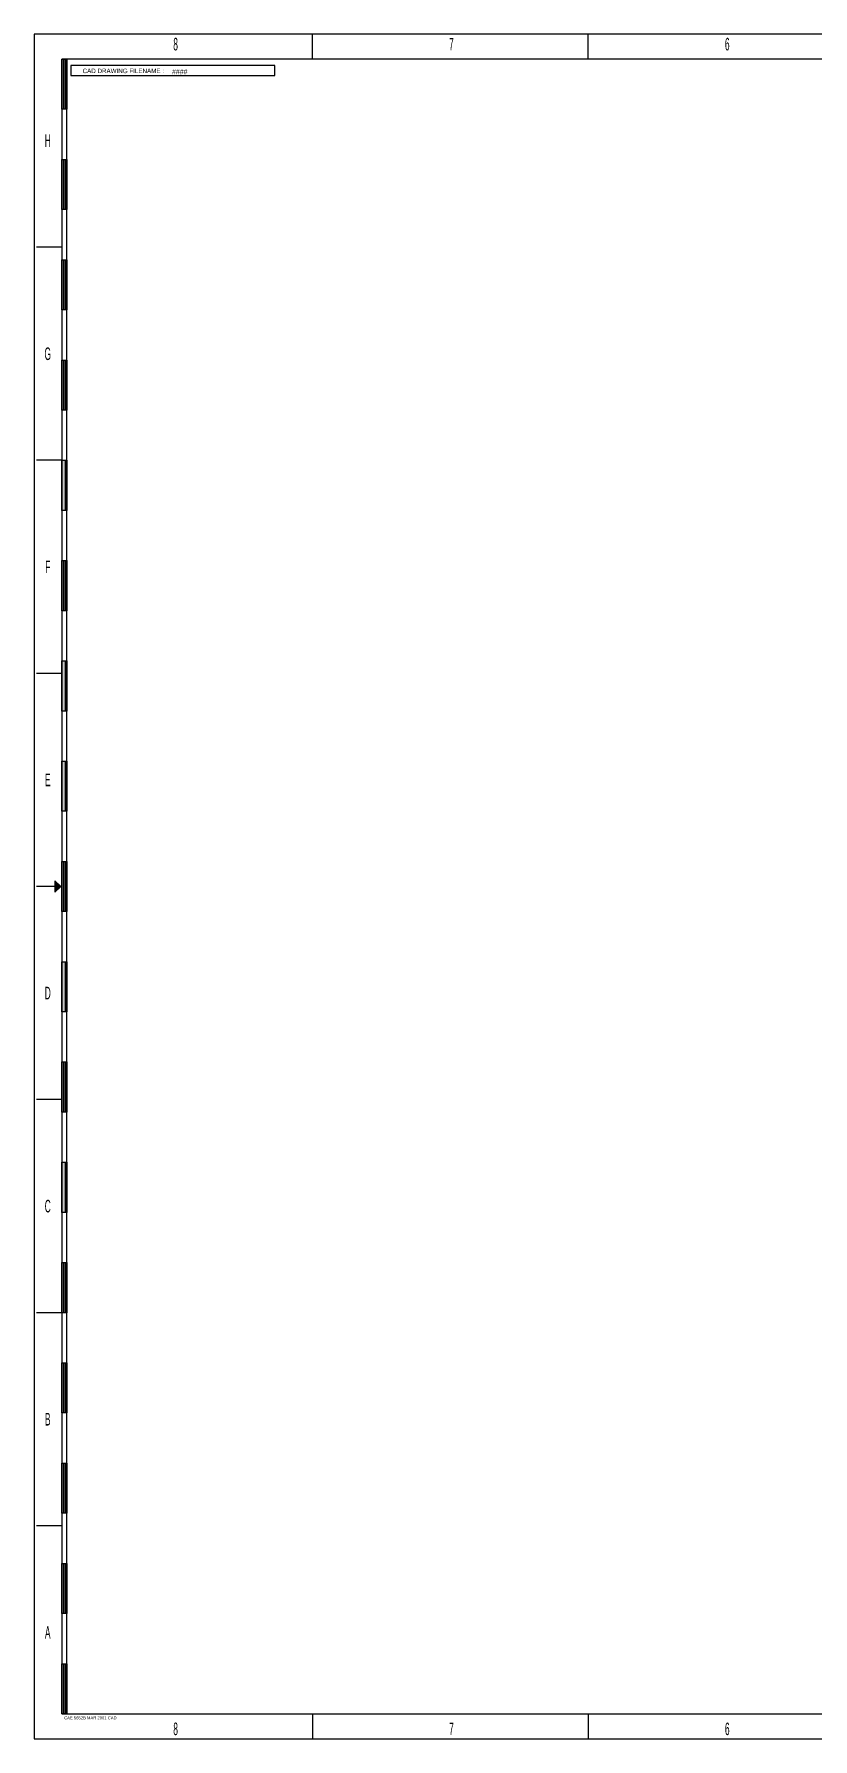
# Model space of a CAD drawing. Header units: inches. Extents: x -0.6 to 43.4, y -0.5 to 33.5.
# Drawn here: x -0.55 to 14.98, y -0.5 to 33.5 of the extents above; entities that cross this region are included whole.
import ezdxf
from ezdxf.enums import TextEntityAlignment as Align

# ---------------------------------------------------------------- set-up
doc = ezdxf.new("R2010")
doc.units = ezdxf.units.IN
doc.header["$MEASUREMENT"] = 0
doc.layers.add('1', color=7, linetype='Continuous')
doc.layers.add('Title', color=6, linetype='Continuous')
doc.styles.add('dgn000', font='dgn000.shx')
doc.styles.add('dgn003', font='dgn003.shx')

# ---------------------------------------------------------------- blocks, each defined once
blk = doc.blocks.new('EFORM-W900KK-13-D-0003-0001')
at = {"layer": 'Title', "extrusion": (0, 0, -1)}
for points in [[(-0.1, 32), (-0.1, 33), (0, 33), (0, 32)], [(-0.1, 30), (-0.1, 31), (0, 31), (0, 30)], [(-0.1, 28), (-0.1, 29), (0, 29), (0, 28)], [(-0.1, 26), (-0.1, 27), (0, 27), (0, 26)], [(-0.1, 24), (-0.1, 25), (0, 25), (0, 24)], [(-0.1, 22), (-0.1, 23), (0, 23), (0, 22)], [(-0.1, 20), (-0.1, 21), (0, 21), (0, 20)], [(-0.1, 18), (-0.1, 19), (0, 19), (0, 18)], [(-0.1, 16), (-0.1, 17), (0, 17), (0, 16)], [(-0.1, 14), (-0.1, 15), (0, 15), (0, 14)], [(-0.1, 12), (-0.1, 13), (0, 13), (0, 12)], [(-0.1, 10), (-0.1, 11), (0, 11), (0, 10)], [(-0.1, 8), (-0.1, 9), (0, 9), (0, 8)], [(-0.1, 6), (-0.1, 7), (0, 7), (0, 6)], [(-0.1, 4), (-0.1, 5), (0, 5), (0, 4)], [(-0.1, 2), (-0.1, 3), (0, 3), (0, 2)], [(-0.1, 0), (-0.1, 1), (0, 1), (0, 0)]]:
    blk.add_hatch(color=256, dxfattribs=at).paths.add_polyline_path(points)
at = {"layer": 'Title'}
blk.add_hatch(color=256, dxfattribs=at).paths.add_polyline_path([(-0.136, 16.384), (-0.136, 16.616), (-0.02, 16.5)])
for p, q in [((5, 33), (5, 33.5)), ((10.5, 33), (10.5, 33.5)), ((0.033, 33), (0.033, 32)), ((0.067, 33), (0.067, 32)), ((0.1, 0), (0.1, 33)), ((0.033, 31), (0.033, 30)), ((0.067, 31), (0.067, 30)), ((0, 29.25), (-0.5, 29.25)), ((0.033, 29), (0.033, 28)), ((0.067, 29), (0.067, 28)), ((0.033, 27), (0.033, 26)), ((0.067, 27), (0.067, 26)), ((0, 25), (-0.5, 25)), ((0.067, 25), (0.067, 24)), ((0.1, 25), (0.1, 24)), ((0.033, 23), (0.033, 22)), ((0.067, 23), (0.067, 22)), ((0, 20.75), (-0.5, 20.75)), ((0.067, 21), (0.067, 20)), ((0.1, 21), (0.1, 20)), ((0.067, 19), (0.067, 18)), ((0.1, 19), (0.1, 18)), ((0.033, 17), (0.033, 16)), ((0.067, 17), (0.067, 16)), ((-0.136, 16.5), (-0.5, 16.5)), ((0.067, 15), (0.067, 14)), ((0.1, 15), (0.1, 14)), ((0.033, 13), (0.033, 12)), ((0.067, 13), (0.067, 12)), ((0, 12.25), (-0.5, 12.25)), ((0.067, 11), (0.067, 10)), ((0.1, 11), (0.1, 10)), ((0.033, 9), (0.033, 8)), ((0.067, 9), (0.067, 8)), ((0, 8), (-0.5, 8)), ((0.033, 7), (0.033, 6)), ((0.067, 7), (0.067, 6)), ((0.033, 5), (0.033, 4)), ((0.067, 5), (0.067, 4)), ((0, 3.75), (-0.5, 3.75)), ((0.033, 3), (0.033, 2)), ((0.067, 3), (0.067, 2)), ((0.033, 1), (0.033, 0)), ((0.067, 1), (0.067, 0)), ((5, 0), (5, -0.5)), ((10.5, 0), (10.5, -0.5))]:
    blk.add_line(p, q, dxfattribs=at)
at = {"layer": 'Title', "flags": 128}
for points in [[(-0.55, -0.5), (43.45, -0.5), (43.45, 33.5), (-0.55, 33.5), (-0.55, -0.5)], [(0, 0), (42.9, 0), (42.9, 33), (0, 33), (0, 0)], [(0, 33), (0.1, 33), (0.1, 32), (0, 32), (0, 33)], [(0.183, 32.675), (4.25, 32.675), (4.25, 32.875), (0.183, 32.875), (0.183, 32.675)], [(0, 31), (0.1, 31), (0.1, 30), (0, 30), (0, 31)], [(0, 29), (0.1, 29), (0.1, 28), (0, 28), (0, 29)], [(0, 27), (0.1, 27), (0.1, 26), (0, 26), (0, 27)], [(0, 25), (0.1, 25), (0.1, 24), (0, 24), (0, 25)], [(0, 23), (0.1, 23), (0.1, 22), (0, 22), (0, 23)], [(0, 21), (0.1, 21), (0.1, 20), (0, 20), (0, 21)], [(0, 19), (0.1, 19), (0.1, 18), (0, 18), (0, 19)], [(0, 17), (0.1, 17), (0.1, 16), (0, 16), (0, 17)], [(-0.02, 16.5), (-0.136, 16.616), (-0.136, 16.384), (-0.02, 16.5)], [(0, 15), (0.1, 15), (0.1, 14), (0, 14), (0, 15)], [(0, 13), (0.1, 13), (0.1, 12), (0, 12), (0, 13)], [(0, 11), (0.1, 11), (0.1, 10), (0, 10), (0, 11)], [(0, 9), (0.1, 9), (0.1, 8), (0, 8), (0, 9)], [(0, 7), (0.1, 7), (0.1, 6), (0, 6), (0, 7)], [(0, 5), (0.1, 5), (0.1, 4), (0, 4), (0, 5)], [(0, 3), (0.1, 3), (0.1, 2), (0, 2), (0, 3)], [(0, 1), (0.1, 1), (0.1, 0), (0, 0), (0, 1)]]:
    blk.add_lwpolyline(points, dxfattribs=at)
at = {"layer": '1', "insert": (2.2, 32.7), "char_height": 0.1, "attachment_point": 7, "style": 'dgn003'}
blk.add_mtext('####', dxfattribs=at)
at = {"layer": 'Title', "style": 'dgn000', "width": 0.500016}
for s, p in [('8', (2.272, 33.3)), ('7', (7.772, 33.3)), ('6', (13.272, 33.3)), ('H', (-0.278, 31.375)), ('G', (-0.278, 27.125)), ('F', (-0.278, 22.875)), ('E', (-0.278, 18.625)), ('D', (-0.278, 14.375)), ('C', (-0.278, 10.125)), ('B', (-0.278, 5.875)), ('A', (-0.278, 1.625)), ('8', (2.272, -0.3)), ('7', (7.772, -0.3)), ('6', (13.272, -0.3))]:
    blk.add_text(s, height=0.25, dxfattribs=at).set_placement(p, align=Align.MIDDLE_CENTER)
at = {"layer": 'Title', "style": 'dgn000'}
blk.add_text('CAD DRAWING FILENAME :', height=0.09, dxfattribs=at).set_placement((1.229, 32.766), align=Align.MIDDLE_CENTER)
blk.add_text('CAE 5652B MAR 2001 CAD', height=0.06, dxfattribs=at).set_placement((0.049, -0.05), align=Align.TOP_LEFT)
blk = doc.blocks.new('EFORM-Default')
at = {"layer": 'Title'}
blk.add_blockref('EFORM-W900KK-13-D-0003-0001', (0, 0), dxfattribs=at)

msp = doc.modelspace()

# ---------------------------------------------------------------- block references
at = {"layer": 'Title'}
msp.add_blockref('EFORM-Default', (0, 0), dxfattribs=at)

doc.saveas('drawing.dxf')
